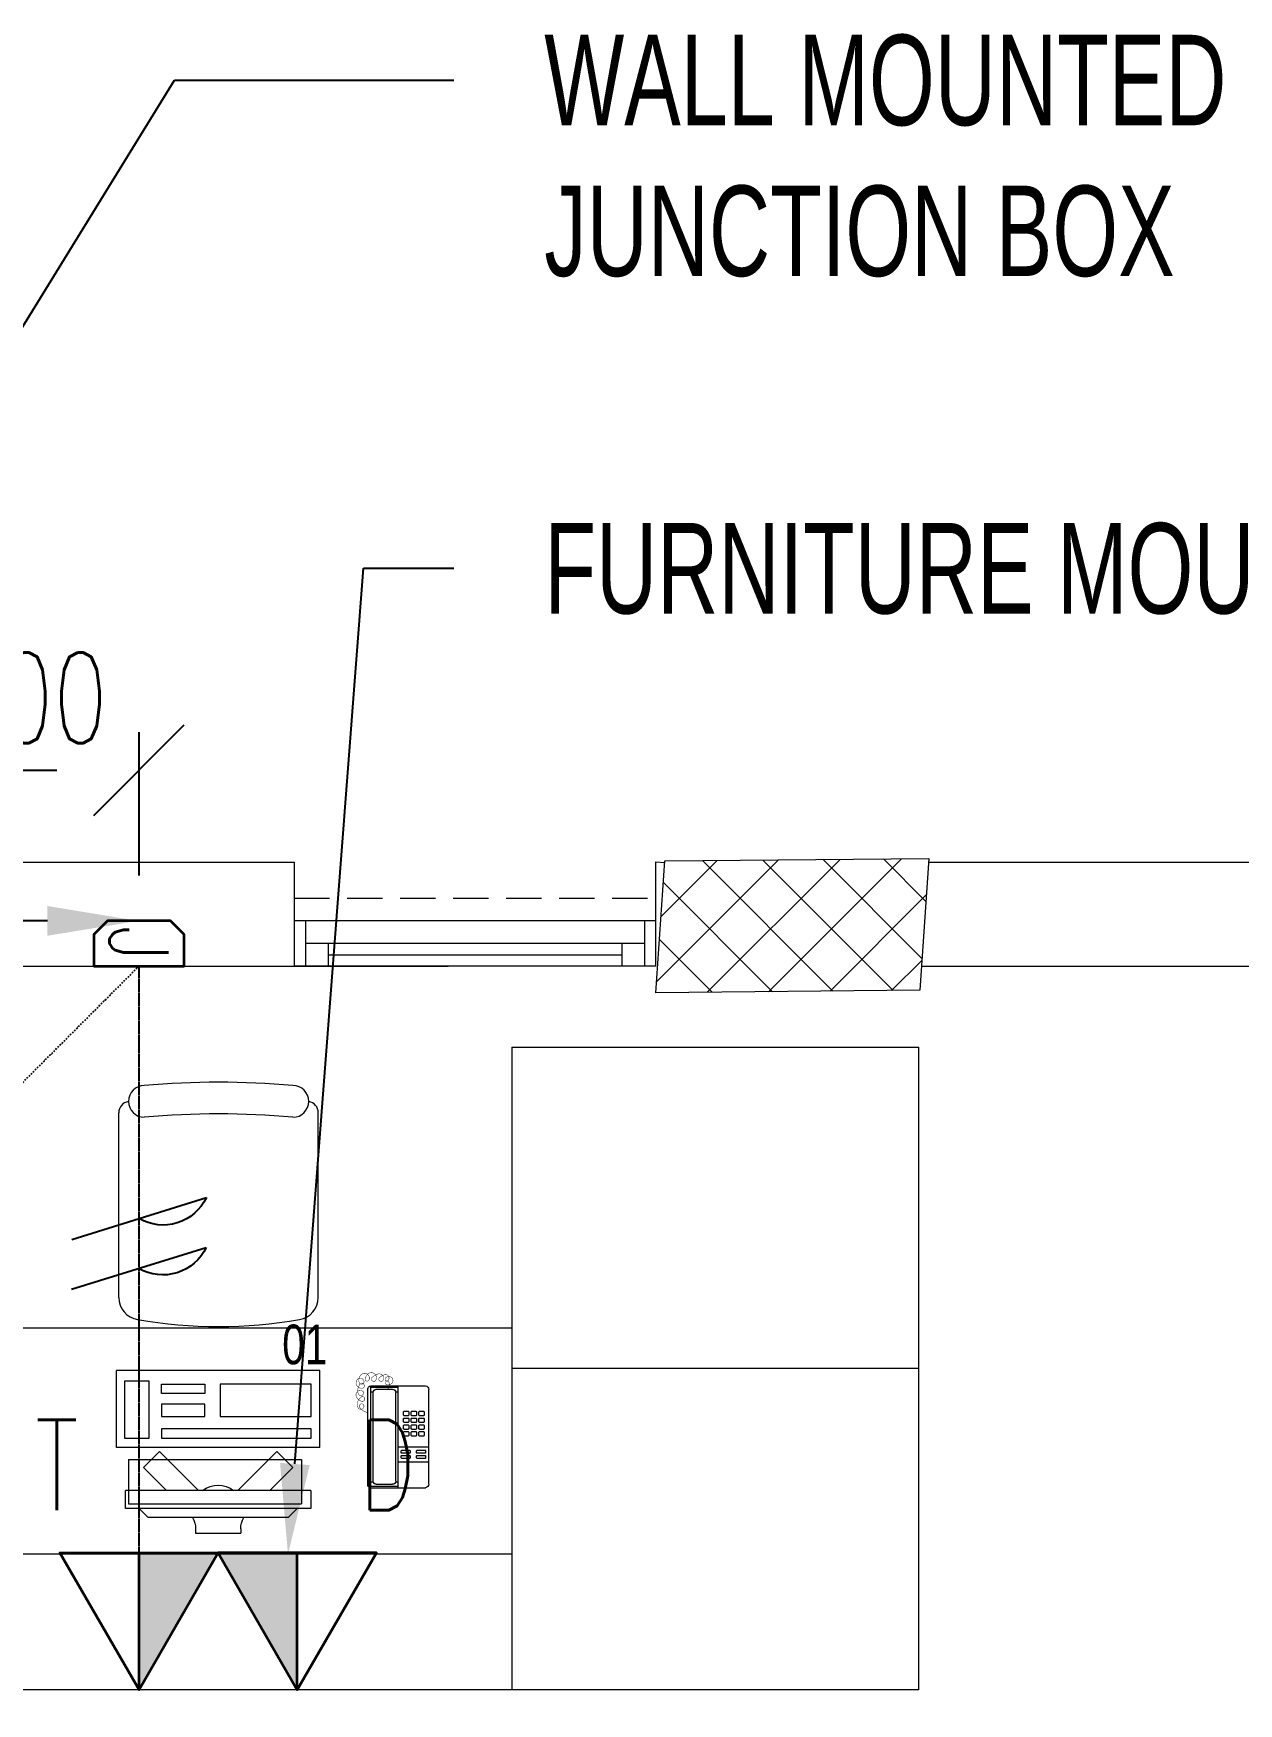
# Model space of a CAD drawing. Header units: inches. Extents: x -12418 to 57169, y -29325 to 19878.
# Drawn here: x 39831 to 42495, y 6942 to 10635 of the extents above; entities that cross this region are included whole.
import ezdxf
from ezdxf import colors
from ezdxf.entities.mleader import LeaderData, LeaderLine
from ezdxf.enums import TextEntityAlignment as Align
from ezdxf.math import Vec2, Vec3

# ---------------------------------------------------------------- set-up
doc = ezdxf.new("R2010")
doc.units = ezdxf.units.IN
doc.header["$LTSCALE"] = 25
doc.header["$MEASUREMENT"] = 0
for name, pattern in [('00-Ground Floor$0$HIDDEN2', [0.1875, 0.125, -0.0625]), ('DASHDOT', [25.4, 12.7, -6.35, 0, -6.35]), ('HIDDEN', [9.525, 6.35, -3.175])]:
    doc.linetypes.add(name, pattern=pattern)
doc.layers.get('0').update_dxf_attribs({"color": 8})
doc.layers.get('Defpoints').update_dxf_attribs({"color": 8})
doc.layers.add('0 @ 50', color=8, linetype='Continuous')
doc.layers.add('T-WIRE', color=140, linetype='Continuous')
for name, color, linetype, lineweight in [('00-Ground Floor$0$72_EGR_EQP_TAG', 142, 'Continuous', 5), ('00-Ground Floor$0$Aluminum', 251, 'Continuous', 5), ('00-Ground Floor$0$C-HYDR-CTCH', 251, 'Continuous', 5), ('00-Ground Floor$0$Hatch', 254, 'Continuous', 5), ('00-Ground Floor$0$LOADING', 253, 'Continuous', 5), ('00-Ground Floor$0$Proj', 251, 'Continuous', 5), ('00-Ground Floor$0$Walls', 251, 'Continuous', 5), ('E-LITE-CLNG-CNDT', 6, 'DASHDOT', 35), ('T-DATA-CLNG-COND', 51, 'DASHDOT', 25), ('T-DATA-DEVC-TYPE', 2, 'Continuous', 25), ('T-DATA-DIM', 251, 'DASHDOT', 25), ('T-DATA-DIM @ 100', 251, 'DASHDOT', 25), ('T-DATA-FLOR-COND', 40, 'HIDDEN', 25), ('T-DATA-TEXT @ 100', 2, 'Continuous', 25), ('T-DATA-WALL @ 100', 33, 'Continuous', 35)]:
    doc.layers.add(name, color=color, linetype=linetype, lineweight=lineweight)
doc.styles.add('00-Ground Floor$0$X3G_ENTITY_257CFD', font='swisscl.ttf', dxfattribs={"height": 200})
doc.styles.add('DC_Elc_Romans', font='elc_romans.shx', dxfattribs={"width": 0.7})
doc.styles.add('DC_Simplex', font='SIMPLEX.shx', dxfattribs={"width": 0.7})
doc.dimstyles.new('DevCad-MM', dxfattribs={"dimscale": 0.01, "dimtxt": 2, "dimasz": 2, "dimexe": 1, "dimexo": 1, "dimgap": 0.6, "dimtad": 1, "dimdec": 0, "dimrnd": 10, "dimzin": 1, "dimdsep": 46, "dimtxsty": 'DC_Simplex', "dimblk1": 'OBLIQUE', "dimblk2": 'OBLIQUE', "dimsah": 1, "dimcen": 3, "dimclrd": 256, "dimclre": 256, "dimclrt": 45, "dimadec": 0, "dimazin": 0, "dimtfac": 1, "dimtdec": 0, "dimtix": 1, "dimtmove": 2, "dimatfit": 2, "dimldrblk": 'OBLIQUE', "dimfxl": 1, "dimtolj": 1, "dimtzin": 0, "dimarcsym": 0})

# ---------------------------------------------------------------- blocks, each defined once
blk = doc.blocks.new('00-Ground Floor$0$DM20079-P')
at = {"color": 0}
for p, q in [((-0.0616, 0.225), (0.0594, 0.225)), ((-0.0616, 0.225), (-0.0616, 0)), ((-0.0616, 0.222), (-0.0016, 0.222)), ((-0.0016, 0.225), (-0.0016, 0)), ((-0.0686, 0.217), (-0.0686, 0.008)), ((-0.0616, 0.212), (-0.0565, 0.212)), ((-0.0566, 0.2105), (-0.0566, 0.0145)), ((-0.0496, 0.2175), (-0.0136, 0.2175)), ((-0.0068, 0.212), (-0.0016, 0.212)), ((-0.0066, 0.2105), (-0.0066, 0.0145)), ((0.0664, 0.217), (0.0664, 0.008)), ((-0.0016, 0.1675), (0.0664, 0.1675)), ((-0.0016, 0.135), (0.0664, 0.135)), ((-0.0616, 0.013), (-0.0565, 0.013)), ((-0.0616, 0.003), (-0.0016, 0.003)), ((-0.0594, 0), (0.0594, 0)), ((-0.0496, 0.0075), (-0.0136, 0.0075)), ((-0.0068, 0.013), (-0.0016, 0.013))]:
    blk.add_line(p, q, dxfattribs=at)
for points in [[(0.0074, 0.1605, 0.414214), (0.0054, 0.1585), (0.0054, 0.1555, 0.414214), (0.0074, 0.1535), (0.0234, 0.1535, 0.414214), (0.0254, 0.1555), (0.0254, 0.1585, 0.414214), (0.0234, 0.1605)], [(0.0234, 0.142, 0.414214), (0.0254, 0.144), (0.0254, 0.147, 0.414214), (0.0234, 0.149), (0.0074, 0.149, 0.414214), (0.0054, 0.147), (0.0054, 0.144, 0.414214), (0.0074, 0.142)], [(0.0574, 0.1535, 0.414214), (0.0594, 0.1555), (0.0594, 0.1585, 0.414214), (0.0574, 0.1605), (0.0414, 0.1605, 0.414214), (0.0394, 0.1585), (0.0394, 0.1555, 0.414214), (0.0414, 0.1535)], [(0.0574, 0.142, 0.414214), (0.0594, 0.144), (0.0594, 0.147, 0.414214), (0.0574, 0.149), (0.0414, 0.149, 0.414214), (0.0394, 0.147), (0.0394, 0.144, 0.414214), (0.0414, 0.142)], [(0.0104, 0.103, 0.414214), (0.0124, 0.101), (0.0204, 0.101, 0.414214), (0.0224, 0.103), (0.0224, 0.109, 0.414214), (0.0204, 0.111), (0.0124, 0.111, 0.414214), (0.0104, 0.109)], [(0.0274, 0.103, 0.414214), (0.0294, 0.101), (0.0374, 0.101, 0.414214), (0.0394, 0.103), (0.0394, 0.109, 0.414214), (0.0374, 0.111), (0.0294, 0.111, 0.414214), (0.0274, 0.109)], [(0.0444, 0.103, 0.414214), (0.0464, 0.101), (0.0544, 0.101, 0.414214), (0.0564, 0.103), (0.0564, 0.109, 0.414214), (0.0544, 0.111), (0.0464, 0.111, 0.414214), (0.0444, 0.109)], [(0.0104, 0.088, 0.414214), (0.0124, 0.086), (0.0204, 0.086, 0.414214), (0.0224, 0.088), (0.0224, 0.094, 0.414214), (0.0204, 0.096), (0.0124, 0.096, 0.414214), (0.0104, 0.094)], [(0.0104, 0.073, 0.414214), (0.0124, 0.071), (0.0204, 0.071, 0.414214), (0.0224, 0.073), (0.0224, 0.079, 0.414214), (0.0204, 0.081), (0.0124, 0.081, 0.414214), (0.0104, 0.079)], [(0.0274, 0.088, 0.414214), (0.0294, 0.086), (0.0374, 0.086, 0.414214), (0.0394, 0.088), (0.0394, 0.094, 0.414214), (0.0374, 0.096), (0.0294, 0.096, 0.414214), (0.0274, 0.094)], [(0.0274, 0.073, 0.414214), (0.0294, 0.071), (0.0374, 0.071, 0.414214), (0.0394, 0.073), (0.0394, 0.079, 0.414214), (0.0374, 0.081), (0.0294, 0.081, 0.414214), (0.0274, 0.079)], [(0.0444, 0.088, 0.414214), (0.0464, 0.086), (0.0544, 0.086, 0.414214), (0.0564, 0.088), (0.0564, 0.094, 0.414214), (0.0544, 0.096), (0.0464, 0.096, 0.414214), (0.0444, 0.094)], [(0.0444, 0.073, 0.414214), (0.0464, 0.071), (0.0544, 0.071, 0.414214), (0.0564, 0.073), (0.0564, 0.079, 0.414214), (0.0544, 0.081), (0.0464, 0.081, 0.414214), (0.0444, 0.079)], [(0.0104, 0.058, 0.414214), (0.0124, 0.056), (0.0204, 0.056, 0.414214), (0.0224, 0.058), (0.0224, 0.064, 0.414214), (0.0204, 0.066), (0.0124, 0.066, 0.414214), (0.0104, 0.064)], [(0.0274, 0.058, 0.414214), (0.0294, 0.056), (0.0374, 0.056, 0.414214), (0.0394, 0.058), (0.0394, 0.064, 0.414214), (0.0374, 0.066), (0.0294, 0.066, 0.414214), (0.0274, 0.064)], [(0.0444, 0.058, 0.414214), (0.0464, 0.056), (0.0544, 0.056, 0.414214), (0.0564, 0.058), (0.0564, 0.064, 0.414214), (0.0544, 0.066), (0.0464, 0.066, 0.414214), (0.0444, 0.064)]]:
    blk.add_lwpolyline(points, format="xyb", close=True, dxfattribs=at)
at = {"color": 0, "const_width": 0.001}
blk.add_lwpolyline([(-0.0686, 0.059, 0.184574), (-0.0861, 0.0478, 1.44364), (-0.0769, 0.0452, 0.837915), (-0.0907, 0.0465, 0.30536), (-0.0835, 0.0248, 1.584726), (-0.0815, 0.034, 0.253153), (-0.094, 0.0228, 0.874198), (-0.0776, 0.0142, 0.915253), (-0.0897, 0.0168, 0.223821), (-0.0874, -0.0011, 1.703343), (-0.0796, 0.005, 0.588962), (-0.0934, -0.0114, 0.717795), (-0.0769, -0.0108, 0.983104), (-0.0875, -0.0075, 0.326362), (-0.0815, -0.0259, 0.758716), (-0.0657, -0.0134, 0.906186), (-0.0743, -0.016, 0.189488), (-0.067, -0.0272, 0.7948), (-0.0506, -0.0127, 1.223996), (-0.0585, -0.0193, 0.072149), (-0.0473, -0.0259, 0.645886), (-0.0341, -0.0134, 1.366917), (-0.042, -0.0193, 0.078415), (-0.0315, -0.0246, 0.723006), (-0.0229, -0.0127, 1.105484), (-0.0289, -0.018, 0.327892), (-0.017, -0.0193, 0.446638), (-0.0144, -0.0068, 0.327263), (-0.0269, -0.0029, 1.240441), (-0.0229, -0.0094, 0.611307), (-0.0278, 0.0075)], format="xyb", dxfattribs=at)
at = {"color": 0}
for centre, radius, start, end in [((-0.0605, 0.217), 0.00813, 97.9633, 179.6649), ((0.0582, 0.217), 0.00813, 0.3351, 82.0367), ((-0.0496, 0.2105), 0.007, 90, 180), ((-0.0136, 0.2105), 0.007, 0, 90), ((-0.0605, 0.008), 0.00813, 180.3351, 277.9633), ((-0.0496, 0.0145), 0.007, 180, 270), ((-0.0136, 0.0145), 0.007, 270, 0), ((0.0582, 0.008), 0.00813, 277.9633, 359.6649)]:
    blk.add_arc(centre, radius, start, end, dxfattribs=at)
blk = doc.blocks.new('00-Ground Floor$0$GF21021-P')
for p, q in [((-0.2207, 0.4756), (-0.2207, 0.0675)), ((0.2205, 0.4756), (0.2205, 0.0675))]:
    blk.add_line(p, q)
for centre, radius, start, end in [((-0.1707, 0.4756), 0.05, 99.6329, 180), ((-0.0001, -0.5295), 1.0695, 80.3671, 99.6329), ((0.1705, 0.4756), 0.05, 0, 80.3671), ((-0.1643, 0.0425), 0.0351, 90, 270), ((0, 1.8467), 1.7767, 264.6946, 275.3053), ((0.1641, 0.0425), 0.0351, 270, 90), ((-0.1957, 0.0675), 0.025, 180, 261.4721), ((0.1955, 0.0675), 0.025, 278.5279, 0), ((0, 1.8314), 1.8314, 264.8532, 275.147)]:
    blk.add_arc(centre, radius, start, end)
blk = doc.blocks.new('00-Ground Floor$0$ITCWLS1-P')
at = {"layer": '00-Ground Floor$0$LOADING'}
for p, q in [((-0.17, 0.45), (-0.17, 0)), ((-0.17, 0.45), (0, 0.45)), ((0, 0.45), (0, 0)), ((-0.2651, 0.43, 0), (-0.3051, 0.43, 0)), ((-0.3051, 0.43, 0), (-0.3051, 0.02, 0)), ((-0.197, 0.4094), (-0.295, 0.4094)), ((-0.295, 0.0264), (-0.295, 0.4094)), ((-0.2651, 0.43, 0), (-0.2651, 0.02, 0)), ((-0.197, 0.0264), (-0.197, 0.4094)), ((-0.1496, 0.4305), (-0.1291, 0.4305)), ((-0.1291, 0.4305), (-0.1291, 0.4089)), ((-0.3251, 0.38, 0), (-0.3051, 0.4, 0)), ((-0.3251, 0.38, 0), (-0.3251, 0.07, 0)), ((-0.3503, 0.275), (-0.3596, 0.275)), ((-0.3596, 0.175), (-0.3596, 0.275)), ((-0.3503, 0.175), (-0.3596, 0.175)), ((-0.3251, 0.07, 0), (-0.3051, 0.05, 0)), ((-0.3051, 0.02, 0), (-0.2651, 0.02, 0)), ((-0.197, 0.0264), (-0.295, 0.0264)), ((-0.17, 0), (0, 0))]:
    blk.add_line(p, q, dxfattribs=at)
at = {"layer": '00-Ground Floor$0$LOADING', "extrusion": (2.48281e-10, 3.18408e-10, -1)}
for p, q in [((-0.2651, 0.3395), (-0.2144, 0.3902)), ((-0.1791, 0.3548), (-0.2144, 0.3902)), ((-0.2651, 0.2688), (-0.1791, 0.3548))]:
    blk.add_line(p, q, dxfattribs=at)
at = {"layer": '00-Ground Floor$0$LOADING', "extrusion": (2.48281e-10, -3.18408e-10, -1)}
for p, q in [((-0.2651, 0.1812), (-0.1791, 0.0952)), ((-0.2651, 0.1105), (-0.2144, 0.0598)), ((-0.1791, 0.0952), (-0.2144, 0.0598))]:
    blk.add_line(p, q, dxfattribs=at)
at = {"layer": '00-Ground Floor$0$LOADING'}
for points in [[(-0.1291, 0.4089), (-0.1291, 0.1), (-0.1496, 0.1), (-0.1496, 0.4305)], [(-0.1496, 0.1), (-0.1496, 0.1), (-0.1496, 0.1), (-0.1496, 0.1), (-0.1496, 0.1), (-0.1496, 0.1), (-0.1496, 0.1), (-0.1496, 0.1), (-0.1496, 0.1)], [(-0.1496, 0.1), (-0.1496, 0.1), (-0.1496, 0.1), (-0.1496, 0.1), (-0.1496, 0.1), (-0.1496, 0.1), (-0.1496, 0.1), (-0.1496, 0.1), (-0.1496, 0.1), (-0.1496, 0.1), (-0.1496, 0.1), (-0.1496, 0.1), (-0.1496, 0.1), (-0.1496, 0.1), (-0.1496, 0.1), (-0.1496, 0.1), (-0.1496, 0.1), (-0.1496, 0.1)], [(-0.1496, 0.1), (-0.1496, 0.1), (-0.1496, 0.1), (-0.1496, 0.1), (-0.1496, 0.1), (-0.1496, 0.1), (-0.1496, 0.1), (-0.1496, 0.1), (-0.1496, 0.1), (-0.1496, 0.1)], [(-0.1496, 0.1), (-0.1496, 0.1), (-0.1496, 0.1), (-0.1496, 0.1), (-0.1496, 0.1), (-0.1496, 0.1), (-0.1496, 0.1)], [(-0.1496, 0.1), (-0.1496, 0.1), (-0.1496, 0.1), (-0.1496, 0.1), (-0.1496, 0.1), (-0.1496, 0.1), (-0.1496, 0.1), (-0.1496, 0.1), (-0.1496, 0.1), (-0.1496, 0.1)], [(-0.1496, 0.1), (-0.1496, 0.1), (-0.1496, 0.1), (-0.1496, 0.1), (-0.1496, 0.1), (-0.1496, 0.1), (-0.1496, 0.1), (-0.1496, 0.1), (-0.1496, 0.1), (-0.1496, 0.1), (-0.1496, 0.1), (-0.1496, 0.1), (-0.1496, 0.1), (-0.1496, 0.1), (-0.1496, 0.1)], [(-0.1496, 0.1), (-0.1496, 0.1), (-0.1496, 0.1), (-0.1496, 0.1), (-0.1496, 0.1), (-0.1496, 0.1), (-0.1496, 0.1), (-0.1496, 0.1), (-0.1496, 0.1), (-0.1496, 0.1)], [(-0.1496, 0.1), (-0.1496, 0.1), (-0.1496, 0.1), (-0.1496, 0.1), (-0.1496, 0.1), (-0.1496, 0.1), (-0.1496, 0.1), (-0.1496, 0.1), (-0.1496, 0.1), (-0.1496, 0.1)], [(-0.1496, 0.1), (-0.1496, 0.1), (-0.1496, 0.1), (-0.1496, 0.1), (-0.1496, 0.1), (-0.1496, 0.1), (-0.1496, 0.1), (-0.1496, 0.1), (-0.1496, 0.1), (-0.1496, 0.1), (-0.1496, 0.1), (-0.1496, 0.1), (-0.1496, 0.1), (-0.1496, 0.1), (-0.1496, 0.1), (-0.1496, 0.1), (-0.1496, 0.1), (-0.1496, 0.1), (-0.1496, 0.1), (-0.1496, 0.1), (-0.1496, 0.1), (-0.1496, 0.1), (-0.1496, 0.1), (-0.1496, 0.1), (-0.1496, 0.1), (-0.1496, 0.1), (-0.1496, 0.1), (-0.1496, 0.1), (-0.1496, 0.1), (-0.1496, 0.1), (-0.1496, 0.1), (-0.1496, 0.1), (-0.1496, 0.1), (-0.1496, 0.1), (-0.1496, 0.1), (-0.1496, 0.1), (-0.1496, 0.1), (-0.1496, 0.1), (-0.1496, 0.1), (-0.1496, 0.1), (-0.1496, 0.1), (-0.1496, 0.1), (-0.1496, 0.1), (-0.1496, 0.1), (-0.1496, 0.1), (-0.1496, 0.1), (-0.1496, 0.1), (-0.1496, 0.1), (-0.1496, 0.1), (-0.1496, 0.1), (-0.1496, 0.1), (-0.1496, 0.1), (-0.1496, 0.1), (-0.1496, 0.1)], [(-0.1496, 0.1), (-0.1496, 0.1), (-0.1496, 0.1), (-0.1496, 0.1), (-0.1496, 0.1), (-0.1496, 0.1), (-0.1496, 0.1), (-0.1496, 0.1), (-0.1496, 0.1), (-0.1496, 0.1), (-0.1496, 0.1), (-0.1496, 0.1), (-0.1496, 0.1), (-0.1496, 0.1), (-0.1496, 0.1), (-0.1496, 0.1), (-0.1496, 0.1), (-0.1496, 0.1), (-0.1496, 0.1), (-0.1496, 0.1), (-0.1496, 0.1), (-0.1496, 0.1), (-0.1496, 0.1), (-0.1496, 0.1), (-0.1496, 0.1), (-0.1496, 0.1), (-0.1496, 0.1), (-0.1496, 0.1), (-0.1496, 0.1), (-0.1496, 0.1), (-0.1496, 0.1), (-0.1496, 0.1), (-0.1496, 0.1), (-0.1496, 0.1), (-0.1496, 0.1), (-0.1496, 0.1), (-0.1496, 0.1), (-0.1496, 0.1), (-0.1496, 0.1), (-0.1496, 0.1), (-0.1496, 0.1), (-0.1496, 0.1), (-0.1496, 0.1), (-0.1496, 0.1), (-0.1496, 0.1), (-0.1496, 0.1), (-0.1496, 0.1), (-0.1496, 0.1), (-0.1496, 0.1), (-0.1496, 0.1), (-0.1496, 0.1), (-0.1496, 0.1), (-0.1496, 0.1), (-0.1496, 0.1), (-0.1496, 0.1), (-0.1496, 0.1), (-0.1496, 0.1), (-0.1496, 0.1), (-0.1496, 0.1), (-0.1496, 0.1), (-0.1496, 0.1), (-0.1496, 0.1), (-0.1496, 0.1), (-0.1496, 0.1), (-0.1496, 0.1), (-0.1496, 0.1), (-0.1496, 0.1), (-0.1496, 0.1), (-0.1496, 0.1), (-0.1496, 0.1), (-0.1496, 0.1), (-0.1496, 0.1), (-0.1496, 0.1), (-0.1496, 0.1), (-0.1496, 0.1), (-0.1496, 0.1), (-0.1496, 0.1), (-0.1496, 0.1), (-0.1496, 0.1), (-0.1496, 0.1), (-0.1496, 0.1), (-0.1496, 0.1), (-0.1496, 0.1), (-0.1496, 0.1), (-0.1496, 0.1), (-0.1496, 0.1), (-0.1496, 0.1), (-0.1496, 0.1), (-0.1496, 0.1)], [(-0.1496, 0.1), (-0.1496, 0.1), (-0.1496, 0.1), (-0.1496, 0.1), (-0.1496, 0.1), (-0.1496, 0.1), (-0.1496, 0.1), (-0.1496, 0.1), (-0.1496, 0.1), (-0.1496, 0.1), (-0.1496, 0.1), (-0.1496, 0.1)], [(-0.1496, 0.1), (-0.1496, 0.1), (-0.1496, 0.1), (-0.1496, 0.1), (-0.1496, 0.1), (-0.1496, 0.1), (-0.1496, 0.1)], [(-0.1496, 0.1), (-0.1496, 0.1), (-0.1496, 0.1), (-0.1496, 0.1), (-0.1496, 0.1), (-0.1496, 0.1), (-0.1496, 0.1), (-0.1496, 0.1), (-0.1496, 0.1), (-0.1496, 0.1), (-0.1496, 0.1), (-0.1496, 0.1), (-0.1496, 0.1), (-0.1496, 0.1), (-0.1496, 0.1), (-0.1496, 0.1), (-0.1496, 0.1)], [(-0.1496, 0.1), (-0.1496, 0.1), (-0.1496, 0.1), (-0.1496, 0.1), (-0.1496, 0.1), (-0.1496, 0.1), (-0.1496, 0.1), (-0.1496, 0.1), (-0.1496, 0.1), (-0.1496, 0.1), (-0.1496, 0.1), (-0.1496, 0.1), (-0.1496, 0.1), (-0.1496, 0.1), (-0.1496, 0.1), (-0.1496, 0.1), (-0.1496, 0.1), (-0.1496, 0.1), (-0.1496, 0.1), (-0.1496, 0.1), (-0.1496, 0.1), (-0.1496, 0.1), (-0.1496, 0.1), (-0.1496, 0.1), (-0.1496, 0.1), (-0.1496, 0.1), (-0.1496, 0.1), (-0.1496, 0.1), (-0.1496, 0.1), (-0.1496, 0.1), (-0.1496, 0.1), (-0.1496, 0.1), (-0.1496, 0.1), (-0.1496, 0.1), (-0.1496, 0.1), (-0.1496, 0.1), (-0.1496, 0.1), (-0.1496, 0.1), (-0.1496, 0.1), (-0.1496, 0.1), (-0.1496, 0.1), (-0.1496, 0.1), (-0.1496, 0.1), (-0.1496, 0.1), (-0.1496, 0.1), (-0.1496, 0.1), (-0.1496, 0.1), (-0.1496, 0.1), (-0.1496, 0.1), (-0.1496, 0.1), (-0.1496, 0.1), (-0.1496, 0.1), (-0.1496, 0.1), (-0.1496, 0.1), (-0.1496, 0.1), (-0.1496, 0.1), (-0.1496, 0.1), (-0.1496, 0.1), (-0.1496, 0.1), (-0.1496, 0.1), (-0.1496, 0.1), (-0.1496, 0.1), (-0.1496, 0.1), (-0.1496, 0.1), (-0.1496, 0.1), (-0.1496, 0.1), (-0.1496, 0.1), (-0.1496, 0.1), (-0.1496, 0.1), (-0.1496, 0.1), (-0.1496, 0.1), (-0.1496, 0.1), (-0.1496, 0.1), (-0.1496, 0.1), (-0.1496, 0.1), (-0.1496, 0.1), (-0.1496, 0.1), (-0.1496, 0.1), (-0.1496, 0.1), (-0.1496, 0.1), (-0.1496, 0.1), (-0.1496, 0.1), (-0.1496, 0.1), (-0.1496, 0.1), (-0.1496, 0.1), (-0.1496, 0.1), (-0.1496, 0.1), (-0.1496, 0.1), (-0.1496, 0.1), (-0.1496, 0.1), (-0.1496, 0.1), (-0.1496, 0.1), (-0.1496, 0.1), (-0.1496, 0.1), (-0.1496, 0.1), (-0.1496, 0.1), (-0.1496, 0.1), (-0.1496, 0.1), (-0.1496, 0.1), (-0.1496, 0.1), (-0.1496, 0.1), (-0.1496, 0.1), (-0.1496, 0.1), (-0.1496, 0.1), (-0.1496, 0.1), (-0.1496, 0.1), (-0.1496, 0.1), (-0.1496, 0.1), (-0.1496, 0.1), (-0.1496, 0.1), (-0.1496, 0.1)], [(-0.1496, 0.1), (-0.1496, 0.1), (-0.1496, 0.1), (-0.1496, 0.1), (-0.1496, 0.1), (-0.1496, 0.1), (-0.1496, 0.1), (-0.1496, 0.1)]]:
    blk.add_lwpolyline(points, dxfattribs=at)
for points in [[(-0.1019, 0.4305), (-0.0304, 0.4305), (-0.0304, 0.2294), (-0.1019, 0.2294)], [(-0.1019, 0.1954), (-0.0747, 0.1954), (-0.0747, 0.1), (-0.1019, 0.1)], [(-0.0304, 0.1954), (-0.0508, 0.1954), (-0.0508, 0.1), (-0.0304, 0.1)], [(-0.1496, 0.1), (-0.1496, 0.1), (-0.1496, 0.1), (-0.1496, 0.1), (-0.1496, 0.1), (-0.1496, 0.1), (-0.1496, 0.1), (-0.1496, 0.1), (-0.1496, 0.1), (-0.1496, 0.1), (-0.1496, 0.1), (-0.1496, 0.1), (-0.1496, 0.1), (-0.1496, 0.1), (-0.1496, 0.1), (-0.1496, 0.1), (-0.1496, 0.1), (-0.1496, 0.1), (-0.1496, 0.1), (-0.1496, 0.1), (-0.1496, 0.1), (-0.1496, 0.1), (-0.1496, 0.1), (-0.1496, 0.1), (-0.1496, 0.1), (-0.1496, 0.1), (-0.1496, 0.1), (-0.1496, 0.1), (-0.1496, 0.1), (-0.1496, 0.1), (-0.1496, 0.1), (-0.1496, 0.1), (-0.1496, 0.1), (-0.1496, 0.1), (-0.1496, 0.1), (-0.1496, 0.1), (-0.1496, 0.1), (-0.1496, 0.1), (-0.1496, 0.1), (-0.1496, 0.1), (-0.1496, 0.1), (-0.1496, 0.1), (-0.1496, 0.1), (-0.1496, 0.1), (-0.1496, 0.1), (-0.1496, 0.1), (-0.1496, 0.1), (-0.1496, 0.1), (-0.1496, 0.1), (-0.1496, 0.1), (-0.1496, 0.1), (-0.1496, 0.1), (-0.1496, 0.1), (-0.1496, 0.1), (-0.1496, 0.1), (-0.1496, 0.1), (-0.1496, 0.1), (-0.1496, 0.1), (-0.1496, 0.1), (-0.1496, 0.1), (-0.1496, 0.1), (-0.1496, 0.1), (-0.1496, 0.1), (-0.1496, 0.1), (-0.1496, 0.1), (-0.1496, 0.1), (-0.1496, 0.1), (-0.1496, 0.1), (-0.1496, 0.1), (-0.1496, 0.1), (-0.1496, 0.1), (-0.1496, 0.1), (-0.1496, 0.1), (-0.1496, 0.1), (-0.1496, 0.1), (-0.1496, 0.1), (-0.1496, 0.1), (-0.1496, 0.1), (-0.1496, 0.1), (-0.1496, 0.1), (-0.1496, 0.1), (-0.1496, 0.1), (-0.1496, 0.1), (-0.1496, 0.1), (-0.1496, 0.1), (-0.1496, 0.1), (-0.1496, 0.1), (-0.1496, 0.1), (-0.1496, 0.1), (-0.1496, 0.1), (-0.1496, 0.1), (-0.1496, 0.1), (-0.1496, 0.1), (-0.1496, 0.1), (-0.1496, 0.1), (-0.1496, 0.1), (-0.1496, 0.1), (-0.1496, 0.1), (-0.1496, 0.1), (-0.1496, 0.1), (-0.1496, 0.1), (-0.1496, 0.1), (-0.1496, 0.1), (-0.1496, 0.1), (-0.1496, 0.1), (-0.1496, 0.1), (-0.1496, 0.1), (-0.1496, 0.1), (-0.1496, 0.1), (-0.1496, 0.1), (-0.1496, 0.1), (-0.1496, 0.1), (-0.1496, 0.1), (-0.1496, 0.1), (-0.1496, 0.1), (-0.1496, 0.1), (-0.1496, 0.1), (-0.1496, 0.1), (-0.1496, 0.1), (-0.1496, 0.1), (-0.1496, 0.1), (-0.1496, 0.1), (-0.1496, 0.1), (-0.1496, 0.1), (-0.1496, 0.1), (-0.1496, 0.1), (-0.1496, 0.1), (-0.1496, 0.1), (-0.1496, 0.1), (-0.1496, 0.1), (-0.1496, 0.1), (-0.1496, 0.1), (-0.1496, 0.1), (-0.1496, 0.1), (-0.1496, 0.1), (-0.1496, 0.1), (-0.1496, 0.1), (-0.1496, 0.1), (-0.1496, 0.1), (-0.1496, 0.1), (-0.1496, 0.1), (-0.1496, 0.1), (-0.1496, 0.1), (-0.1496, 0.1), (-0.1496, 0.1), (-0.1496, 0.1), (-0.1496, 0.1), (-0.1496, 0.1), (-0.1496, 0.1), (-0.1496, 0.1), (-0.1496, 0.1), (-0.1496, 0.1), (-0.1496, 0.1), (-0.1496, 0.1), (-0.1496, 0.1), (-0.1496, 0.1), (-0.1496, 0.1), (-0.1496, 0.1), (-0.1496, 0.1), (-0.1496, 0.1), (-0.1496, 0.1), (-0.1496, 0.1), (-0.1496, 0.1), (-0.1496, 0.1), (-0.1496, 0.1), (-0.1496, 0.1), (-0.1496, 0.1), (-0.1496, 0.1), (-0.1496, 0.1), (-0.1496, 0.1), (-0.1496, 0.1), (-0.1496, 0.1), (-0.1496, 0.1), (-0.1496, 0.1), (-0.1496, 0.1), (-0.1496, 0.1), (-0.1496, 0.1), (-0.1496, 0.1), (-0.1496, 0.1), (-0.1496, 0.1), (-0.1496, 0.1), (-0.1496, 0.1), (-0.1496, 0.1), (-0.1496, 0.1), (-0.1496, 0.1), (-0.1496, 0.1), (-0.1496, 0.1), (-0.1496, 0.1), (-0.1496, 0.1), (-0.1496, 0.1), (-0.1496, 0.1), (-0.1496, 0.1), (-0.1496, 0.1), (-0.1496, 0.1), (-0.1496, 0.1), (-0.1496, 0.1), (-0.1496, 0.1), (-0.1496, 0.1), (-0.1496, 0.1), (-0.1496, 0.1), (-0.1496, 0.1), (-0.1496, 0.1), (-0.1496, 0.1), (-0.1496, 0.1), (-0.1496, 0.1), (-0.1496, 0.1), (-0.1496, 0.1), (-0.1496, 0.1), (-0.1496, 0.1), (-0.1496, 0.1), (-0.1496, 0.1), (-0.1496, 0.1), (-0.1496, 0.1), (-0.1496, 0.1), (-0.1496, 0.1), (-0.1496, 0.1), (-0.1496, 0.1), (-0.1496, 0.1), (-0.1496, 0.1), (-0.1496, 0.1), (-0.1496, 0.1), (-0.1496, 0.1), (-0.1496, 0.1), (-0.1496, 0.1), (-0.1496, 0.1), (-0.1496, 0.1), (-0.1496, 0.1), (-0.1496, 0.1), (-0.1496, 0.1), (-0.1496, 0.1), (-0.1496, 0.1), (-0.1496, 0.1), (-0.1496, 0.1), (-0.1496, 0.1), (-0.1496, 0.1), (-0.1496, 0.1), (-0.1496, 0.1), (-0.1496, 0.1), (-0.1496, 0.1), (-0.1496, 0.1), (-0.1496, 0.1), (-0.1496, 0.1), (-0.1496, 0.1), (-0.1496, 0.1), (-0.1496, 0.1), (-0.1496, 0.1), (-0.1496, 0.1), (-0.1496, 0.1), (-0.1496, 0.1), (-0.1496, 0.1), (-0.1496, 0.1), (-0.1496, 0.1), (-0.1496, 0.1), (-0.1496, 0.1), (-0.1496, 0.1), (-0.1496, 0.1), (-0.1496, 0.1), (-0.1496, 0.1), (-0.1496, 0.1), (-0.1496, 0.1), (-0.1496, 0.1), (-0.1496, 0.1), (-0.1496, 0.1), (-0.1496, 0.1), (-0.1496, 0.1), (-0.1496, 0.1), (-0.1496, 0.1), (-0.1496, 0.1), (-0.1496, 0.1), (-0.1496, 0.1), (-0.1496, 0.1), (-0.1496, 0.1), (-0.1496, 0.1), (-0.1496, 0.1), (-0.1496, 0.1), (-0.1496, 0.1), (-0.1496, 0.1)], [(-0.1496, 0.1), (-0.1496, 0.1), (-0.1496, 0.1), (-0.1496, 0.1), (-0.1496, 0.1), (-0.1496, 0.1), (-0.1496, 0.1), (-0.1496, 0.1), (-0.1496, 0.1), (-0.1496, 0.1), (-0.1496, 0.1), (-0.1496, 0.1), (-0.1496, 0.1), (-0.1496, 0.1), (-0.1496, 0.1), (-0.1496, 0.1), (-0.1496, 0.1), (-0.1496, 0.1), (-0.1496, 0.1), (-0.1496, 0.1), (-0.1496, 0.1), (-0.1496, 0.1), (-0.1496, 0.1), (-0.1496, 0.1), (-0.1496, 0.1), (-0.1496, 0.1), (-0.1496, 0.1), (-0.1496, 0.1), (-0.1496, 0.1), (-0.1496, 0.1), (-0.1496, 0.1), (-0.1496, 0.1), (-0.1496, 0.1), (-0.1496, 0.1), (-0.1496, 0.1), (-0.1496, 0.1), (-0.1496, 0.1), (-0.1496, 0.1), (-0.1496, 0.1), (-0.1496, 0.1), (-0.1496, 0.1), (-0.1496, 0.1), (-0.1496, 0.1), (-0.1496, 0.1), (-0.1496, 0.1), (-0.1496, 0.1), (-0.1496, 0.1), (-0.1496, 0.1), (-0.1496, 0.1), (-0.1496, 0.1), (-0.1496, 0.1), (-0.1496, 0.1), (-0.1496, 0.1), (-0.1496, 0.1), (-0.1496, 0.1), (-0.1496, 0.1), (-0.1496, 0.1), (-0.1496, 0.1), (-0.1496, 0.1), (-0.1496, 0.1), (-0.1496, 0.1), (-0.1496, 0.1), (-0.1496, 0.1), (-0.1496, 0.1), (-0.1496, 0.1), (-0.1496, 0.1), (-0.1496, 0.1), (-0.1496, 0.1), (-0.1496, 0.1), (-0.1496, 0.1), (-0.1496, 0.1), (-0.1496, 0.1), (-0.1496, 0.1), (-0.1496, 0.1), (-0.1496, 0.1), (-0.1496, 0.1), (-0.1496, 0.1), (-0.1496, 0.1), (-0.1496, 0.1), (-0.1496, 0.1), (-0.1496, 0.1), (-0.1496, 0.1), (-0.1496, 0.1), (-0.1496, 0.1), (-0.1496, 0.1), (-0.1496, 0.1), (-0.1496, 0.1), (-0.1496, 0.1), (-0.1496, 0.1), (-0.1496, 0.1), (-0.1496, 0.1), (-0.1496, 0.1), (-0.1496, 0.1), (-0.1496, 0.1), (-0.1496, 0.1), (-0.1496, 0.1), (-0.1496, 0.1), (-0.1496, 0.1), (-0.1496, 0.1), (-0.1496, 0.1), (-0.1496, 0.1), (-0.1496, 0.1), (-0.1496, 0.1), (-0.1496, 0.1), (-0.1496, 0.1), (-0.1496, 0.1), (-0.1496, 0.1), (-0.1496, 0.1), (-0.1496, 0.1), (-0.1496, 0.1), (-0.1496, 0.1), (-0.1496, 0.1), (-0.1496, 0.1), (-0.1496, 0.1), (-0.1496, 0.1), (-0.1496, 0.1), (-0.1496, 0.1), (-0.1496, 0.1), (-0.1496, 0.1), (-0.1496, 0.1), (-0.1496, 0.1), (-0.1496, 0.1), (-0.1496, 0.1), (-0.1496, 0.1), (-0.1496, 0.1), (-0.1496, 0.1), (-0.1496, 0.1), (-0.1496, 0.1), (-0.1496, 0.1), (-0.1496, 0.1), (-0.1496, 0.1), (-0.1496, 0.1), (-0.1496, 0.1), (-0.1496, 0.1), (-0.1496, 0.1), (-0.1496, 0.1), (-0.1496, 0.1), (-0.1496, 0.1), (-0.1496, 0.1), (-0.1496, 0.1), (-0.1496, 0.1), (-0.1496, 0.1), (-0.1496, 0.1), (-0.1496, 0.1), (-0.1496, 0.1), (-0.1496, 0.1), (-0.1496, 0.1), (-0.1496, 0.1), (-0.1496, 0.1), (-0.1496, 0.1), (-0.1496, 0.1), (-0.1496, 0.1), (-0.1496, 0.1), (-0.1496, 0.1), (-0.1496, 0.1), (-0.1496, 0.1), (-0.1496, 0.1), (-0.1496, 0.1), (-0.1496, 0.1), (-0.1496, 0.1), (-0.1496, 0.1), (-0.1496, 0.1), (-0.1496, 0.1), (-0.1496, 0.1), (-0.1496, 0.1), (-0.1496, 0.1), (-0.1496, 0.1), (-0.1496, 0.1), (-0.1496, 0.1), (-0.1496, 0.1), (-0.1496, 0.1), (-0.1496, 0.1), (-0.1496, 0.1), (-0.1496, 0.1), (-0.1496, 0.1), (-0.1496, 0.1), (-0.1496, 0.1), (-0.1496, 0.1), (-0.1496, 0.1), (-0.1496, 0.1), (-0.1496, 0.1), (-0.1496, 0.1), (-0.1496, 0.1), (-0.1496, 0.1), (-0.1496, 0.1), (-0.1496, 0.1), (-0.1496, 0.1), (-0.1496, 0.1), (-0.1496, 0.1), (-0.1496, 0.1), (-0.1496, 0.1), (-0.1496, 0.1), (-0.1496, 0.1), (-0.1496, 0.1), (-0.1496, 0.1), (-0.1496, 0.1), (-0.1496, 0.1), (-0.1496, 0.1), (-0.1496, 0.1), (-0.1496, 0.1), (-0.1496, 0.1), (-0.1496, 0.1), (-0.1496, 0.1), (-0.1496, 0.1), (-0.1496, 0.1), (-0.1496, 0.1), (-0.1496, 0.1), (-0.1496, 0.1), (-0.1496, 0.1), (-0.1496, 0.1), (-0.1496, 0.1), (-0.1496, 0.1), (-0.1496, 0.1), (-0.1496, 0.1)], [(-0.1496, 0.1), (-0.1496, 0.1), (-0.1496, 0.1), (-0.1496, 0.1), (-0.1496, 0.1), (-0.1496, 0.1), (-0.1496, 0.1), (-0.1496, 0.1), (-0.1496, 0.1), (-0.1496, 0.1), (-0.1496, 0.1), (-0.1496, 0.1), (-0.1496, 0.1), (-0.1496, 0.1), (-0.1496, 0.1), (-0.1496, 0.1), (-0.1496, 0.1), (-0.1496, 0.1), (-0.1496, 0.1), (-0.1496, 0.1), (-0.1496, 0.1), (-0.1496, 0.1), (-0.1496, 0.1), (-0.1496, 0.1), (-0.1496, 0.1), (-0.1496, 0.1), (-0.1496, 0.1), (-0.1496, 0.1), (-0.1496, 0.1), (-0.1496, 0.1), (-0.1496, 0.1), (-0.1496, 0.1), (-0.1496, 0.1), (-0.1496, 0.1), (-0.1496, 0.1), (-0.1496, 0.1), (-0.1496, 0.1), (-0.1496, 0.1), (-0.1496, 0.1), (-0.1496, 0.1), (-0.1496, 0.1), (-0.1496, 0.1), (-0.1496, 0.1), (-0.1496, 0.1), (-0.1496, 0.1), (-0.1496, 0.1), (-0.1496, 0.1), (-0.1496, 0.1), (-0.1496, 0.1), (-0.1496, 0.1), (-0.1496, 0.1), (-0.1496, 0.1), (-0.1496, 0.1), (-0.1496, 0.1), (-0.1496, 0.1), (-0.1496, 0.1), (-0.1496, 0.1), (-0.1496, 0.1), (-0.1496, 0.1), (-0.1496, 0.1), (-0.1496, 0.1), (-0.1496, 0.1), (-0.1496, 0.1), (-0.1496, 0.1), (-0.1496, 0.1), (-0.1496, 0.1), (-0.1496, 0.1), (-0.1496, 0.1), (-0.1496, 0.1), (-0.1496, 0.1), (-0.1496, 0.1), (-0.1496, 0.1), (-0.1496, 0.1), (-0.1496, 0.1), (-0.1496, 0.1), (-0.1496, 0.1), (-0.1496, 0.1), (-0.1496, 0.1), (-0.1496, 0.1), (-0.1496, 0.1), (-0.1496, 0.1), (-0.1496, 0.1), (-0.1496, 0.1), (-0.1496, 0.1), (-0.1496, 0.1), (-0.1496, 0.1), (-0.1496, 0.1), (-0.1496, 0.1), (-0.1496, 0.1), (-0.1496, 0.1), (-0.1496, 0.1), (-0.1496, 0.1), (-0.1496, 0.1), (-0.1496, 0.1), (-0.1496, 0.1), (-0.1496, 0.1), (-0.1496, 0.1), (-0.1496, 0.1), (-0.1496, 0.1), (-0.1496, 0.1), (-0.1496, 0.1), (-0.1496, 0.1), (-0.1496, 0.1), (-0.1496, 0.1), (-0.1496, 0.1), (-0.1496, 0.1), (-0.1496, 0.1), (-0.1496, 0.1), (-0.1496, 0.1), (-0.1496, 0.1), (-0.1496, 0.1), (-0.1496, 0.1), (-0.1496, 0.1), (-0.1496, 0.1), (-0.1496, 0.1), (-0.1496, 0.1), (-0.1496, 0.1), (-0.1496, 0.1), (-0.1496, 0.1), (-0.1496, 0.1), (-0.1496, 0.1), (-0.1496, 0.1), (-0.1496, 0.1), (-0.1496, 0.1), (-0.1496, 0.1), (-0.1496, 0.1), (-0.1496, 0.1), (-0.1496, 0.1), (-0.1496, 0.1), (-0.1496, 0.1), (-0.1496, 0.1), (-0.1496, 0.1), (-0.1496, 0.1), (-0.1496, 0.1), (-0.1496, 0.1), (-0.1496, 0.1), (-0.1496, 0.1), (-0.1496, 0.1), (-0.1496, 0.1), (-0.1496, 0.1), (-0.1496, 0.1), (-0.1496, 0.1), (-0.1496, 0.1), (-0.1496, 0.1), (-0.1496, 0.1), (-0.1496, 0.1), (-0.1496, 0.1), (-0.1496, 0.1), (-0.1496, 0.1), (-0.1496, 0.1), (-0.1496, 0.1), (-0.1496, 0.1), (-0.1496, 0.1), (-0.1496, 0.1), (-0.1496, 0.1), (-0.1496, 0.1), (-0.1496, 0.1), (-0.1496, 0.1), (-0.1496, 0.1), (-0.1496, 0.1), (-0.1496, 0.1), (-0.1496, 0.1), (-0.1496, 0.1), (-0.1496, 0.1), (-0.1496, 0.1), (-0.1496, 0.1), (-0.1496, 0.1), (-0.1496, 0.1), (-0.1496, 0.1), (-0.1496, 0.1), (-0.1496, 0.1), (-0.1496, 0.1), (-0.1496, 0.1), (-0.1496, 0.1), (-0.1496, 0.1), (-0.1496, 0.1), (-0.1496, 0.1), (-0.1496, 0.1), (-0.1496, 0.1), (-0.1496, 0.1), (-0.1496, 0.1), (-0.1496, 0.1), (-0.1496, 0.1), (-0.1496, 0.1), (-0.1496, 0.1), (-0.1496, 0.1), (-0.1496, 0.1), (-0.1496, 0.1), (-0.1496, 0.1), (-0.1496, 0.1), (-0.1496, 0.1), (-0.1496, 0.1), (-0.1496, 0.1), (-0.1496, 0.1), (-0.1496, 0.1), (-0.1496, 0.1), (-0.1496, 0.1), (-0.1496, 0.1), (-0.1496, 0.1), (-0.1496, 0.1), (-0.1496, 0.1), (-0.1496, 0.1), (-0.1496, 0.1), (-0.1496, 0.1), (-0.1496, 0.1), (-0.1496, 0.1), (-0.1496, 0.1), (-0.1496, 0.1), (-0.1496, 0.1), (-0.1496, 0.1), (-0.1496, 0.1), (-0.1496, 0.1), (-0.1496, 0.1), (-0.1496, 0.1), (-0.1496, 0.1), (-0.1496, 0.1), (-0.1496, 0.1), (-0.1496, 0.1), (-0.1496, 0.1)], [(-0.1496, 0.0727), (-0.0236, 0.0727), (-0.0236, 0.0182), (-0.1496, 0.0182)]]:
    blk.add_lwpolyline(points, close=True, dxfattribs=at)
for centre, radius, start, end in [((-0.3503, 0.325), 0.05, 270, 300.3093), ((-0.3089, 0.225), 0.0556, 321.9431, 38.0569), ((-0.3503, 0.125), 0.05, 59.6907, 90)]:
    blk.add_arc(centre, radius, start, end, dxfattribs=at)
blk = doc.blocks.new('00-Ground Floor')
at = {"layer": '00-Ground Floor$0$Hatch'}
h = blk.add_hatch(dxfattribs=at)
h.set_pattern_fill('ANSI37', color=256, scale=30)
h.set_pattern_definition([(45, (-1981.42, -13099.68), (-67.35192, 67.35192), []), (135, (-1981.42, -13099.68), (-67.35192, -67.35192), [])])
h.paths.add_polyline_path([(48971.2, 8818.2), (48367.3, 8810.1), (48371.2, 8521.7), (48975.1, 8529.8)])
h.paths.add_polyline_path([(41810.5, 8810.5), (41227, 8805), (41207, 8513.7), (41790.5, 8519.1)])
h.paths.add_polyline_path([(27433.5, 8803.1), (26834.4, 8799), (26828.7, 8506), (27427.8, 8510)])
h.paths.add_polyline_path([(34618.7, 8805.3), (34017.5, 8797.8), (34009.3, 8512.1), (34610.5, 8519.6)])
h.paths.add_polyline_path([(20214.3, 8812.4), (19607.8, 8790.5), (19622.4, 8498), (20228.8, 8519.8)])
h.paths.add_polyline_path([(13477.7, 8802), (12255.7, 8825.9), (12249.3, 8529.8), (13471.3, 8505.8)])
h.paths.add_polyline_path([(13491.8, 1601.9), (12276.8, 1586.2), (12263.3, 1293.7), (13478.3, 1309.4)])
h.paths.add_polyline_path([(13465.7, -5591.3), (12262.6, -5607.3), (12256.9, -5900.3), (13460, -5884.3)])
h.paths.add_polyline_path([(13484.2, -12790), (12287.5, -12801.4), (12290.4, -13095.9), (13487, -13084.4)])
h.paths.add_polyline_path([(5849.2, -12787.9), (5245.6, -12791.6), (5256.3, -13077.1), (5859.8, -13073.4)])
h.paths.add_polyline_path([(5833.8, -5589.9), (5236.9, -5588.3), (5236.8, -5889.5), (5833.6, -5891)])
h.paths.add_polyline_path([(5843.6, 1599.7), (5224.3, 1600.9), (5213.7, 1298), (5833, 1296.7)])
h.paths.add_polyline_path([(5820.3, 8779.1), (5219.7, 8793.5), (5216, 8503.9), (5816.7, 8489.4)])
h.paths.add_polyline_path([(-1378.8, 8777.2), (-1981.4, 8799.9), (-1979.5, 8511.6), (-1376.9, 8488.9)])
h.paths.add_polyline_path([(-1371.1, -5601.1), (-1973.1, -5608.1), (-1969.7, -5899.7), (-1367.7, -5892.7)])
h.paths.add_polyline_path([(-1353.5, -12795.7), (-1951.9, -12796.7), (-1947.1, -13097.4), (-1348.7, -13096.4)])
h.paths.add_polyline_path([(20233.2, -12782.5), (19627.5, -12795.4), (19633.2, -13096.6), (20238.9, -13083.7)])
h.paths.add_polyline_path([(20226.6, -5590), (19632.3, -5607.6), (19634.4, -5904.1), (20228.7, -5886.6)])
h.paths.add_polyline_path([(20217.9, 1618), (19619, 1610.4), (19623, 1310.2), (20221.9, 1317.9)])
h.paths.add_polyline_path([(27418.3, 1602.8), (26816.3, 1607.5), (26820.6, 1315.3), (27422.5, 1310.7)])
h.paths.add_polyline_path([(27422, -5579.9), (26818.1, -5597.5), (26831.6, -5897.5), (27431.7, -5876.5)])
h.paths.add_polyline_path([(27438.1, -12795.9), (26834.3, -12789.3), (26831.9, -13075), (27435.7, -13081.6)])
h.paths.add_polyline_path([(34636.6, -12785.4), (34039.3, -12800), (34048.3, -13099.7), (34645.6, -13085.1)])
h.paths.add_polyline_path([(34629.3, -5597.1), (34028, -5595.2), (34029.2, -5892.4), (34630.4, -5894.3)])
h.paths.add_polyline_path([(34592.8, 1606.7), (34012, 1611.4), (34031.7, 1321.6), (34612.5, 1316.9)])
h.paths.add_polyline_path([(41796.2, 1606), (41198.6, 1619.8), (41200.6, 1327.8), (41798.2, 1314.1)])
h.paths.add_polyline_path([(41797.2, -5592.6), (41228.8, -5600.2), (41230.6, -5894.3), (41799, -5886.7)])
h.paths.add_polyline_path([(41834.3, -12789.7), (41229, -12792.4), (41230.4, -13096.9), (41835.6, -13094.3)])
h.paths.add_polyline_path([(49008.5, -12790.2), (48420.5, -12774.1), (48407.3, -13081.4), (48995.3, -13097.4)])
h.paths.add_polyline_path([(48992.7, -5590.8), (48389.5, -5589.7), (48387.5, -5886.2), (48990.7, -5887.3)])
at = {"layer": '00-Ground Floor$0$Aluminum'}
for p, q in [((41207, 8672.6), (40407, 8672.6)), ((40432, 8672.6), (40432, 8572.6)), ((41182, 8672.6), (41182, 8572.6)), ((41182, 8622.6), (40432, 8622.6)), ((40482, 8622.6), (40482, 8572.6)), ((41132, 8622.6), (41132, 8572.6)), ((41207, 8572.6), (40407, 8572.6)), ((40482, 8597.6), (41132, 8597.6))]:
    blk.add_line(p, q, dxfattribs=at)
at = {"layer": '00-Ground Floor$0$C-HYDR-CTCH', "flags": 128}
blk.add_lwpolyline([(41790.5, 8519.1), (41207, 8513.7), (41227, 8805), (41810.5, 8810.5), (41790.5, 8519.1)], dxfattribs=at)
at = {"layer": '00-Ground Floor$0$LOADING'}
for p, q in [((40888.4, 8393.5, 0), (40888.4, 7772.6, 0)), ((40888.4, 8393.5, 0), (41788.4, 8393.5, 0)), ((41788.4, 6972.6, 0), (41788.4, 8393.5, 0)), ((40888.4, 7772.6, 0), (38327.9, 7772.6, 0)), ((40888.4, 7772.6, 0), (40888.4, 6972.6, 0)), ((41788.4, 7683, 0), (40888.4, 7683, 0)), ((40888.4, 7272.6, 0), (38327.9, 7272.6, 0)), ((41788.4, 6972.6, 0), (38327.9, 6972.6, 0))]:
    blk.add_line(p, q, dxfattribs=at)
at = {"layer": '00-Ground Floor$0$Proj', "linetype": '00-Ground Floor$0$HIDDEN2', "ltscale": 25}
blk.add_line((40407, 8722.6), (41207, 8722.6), dxfattribs=at)
at = {"layer": '00-Ground Floor$0$Walls'}
for p, q in [((38824.4, 8802.6, 0), (40407, 8802.6)), ((40407, 8802.6), (40407, 8572.6)), ((41207, 8572.6), (41207, 8803.2)), ((41207, 8803.2), (41226.8, 8801.8)), ((41809.9, 8802.6, 0), (43417.9, 8802.6, 0)), ((38824.4, 8572.6, 0), (40747.9, 8572.6, 0)), ((41794.2, 8572.6, 0), (43417.9, 8572.6, 0))]:
    blk.add_line(p, q, dxfattribs=at)
at = {"layer": '00-Ground Floor$0$LOADING', "yscale": 1000, "zscale": 1000}
for name, p, xscale, rotation in [('00-Ground Floor$0$GF21021-P', (40239.9, 8316, 0), 1000, 180), ('00-Ground Floor$0$ITCWLS1-P', (40014.1, 7678.7, 0), -1000, 269.999999992483), ('00-Ground Floor$0$DM20079-P', (40638.4, 7644.6, 0), -1000, 179.9999934716296)]:
    blk.add_blockref(name, p, dxfattribs=dict(at, xscale=xscale, rotation=rotation))
at = {"layer": '00-Ground Floor$0$72_EGR_EQP_TAG', "insert": (40430.6, 7780, 0), "char_height": 87.47, "attachment_point": 2, "style": '00-Ground Floor$0$X3G_ENTITY_257CFD'}
blk.add_mtext('01', dxfattribs=at)
blk = doc.blocks.new('*U38')
blk.add_hatch(color=254).paths.add_polyline_path([(-1.75, -3.031), (0, -3.031), (0, 0)])
blk.add_line((0, 0), (0, -3.031))
blk.add_lwpolyline([(-1.75, -3.031), (0, 0), (1.75, -3.031)], close=True)
at = {"layer": 'T-DATA-DEVC-TYPE', "style": 'DC_Simplex', "width": 0.7, "flags": 8}
blk.add_attdef('DC_TYPE', (2.682, 5.634), '', height=2, rotation=360, dxfattribs=at)
blk = doc.blocks.new('*U109')
blk.add_lwpolyline([(-1, 0), (1, 0), (1, 0.697), (0.697, 1), (-0.697, 1), (-1, 0.697)], close=True)
at = {"style": 'DC_Simplex', "width": 0.9}
blk.add_attdef('TYPE', text='', height=1.3, rotation=270, dxfattribs=at).set_placement((0, 0.5), align=Align.MIDDLE_CENTER)
blk = doc.blocks.new('W-TEL')
blk.add_line((-66, -212.7), (66, 212.7))
blk.add_arc((130.7, 76), 151.2, 115.3301, 210.179)
blk = doc.blocks.new('*U119')
at = {"layer": 'T-WIRE', "xscale": -0.006999999999825377, "yscale": 0.006999999999970897, "zscale": 0.006999999999999999}
for p in [(0, 0), (1.102, -0.003)]:
    blk.add_blockref('W-TEL', p, dxfattribs=at)
blk = doc.blocks.new('_OBLIQUE')
at = {"color": 0, "linetype": 'ByBlock'}
blk.add_line((-0.5, -0.5), (0.5, 0.5), dxfattribs=at)
blk = doc.blocks.new('*D198')
at = {"layer": 'Defpoints', "color": 0, "transparency": 16777216}
for p in [(40064.1, 9005.8), (39565, 8672.6), (40064.1, 8672.6, 0)]:
    blk.add_point(p, dxfattribs=at)
at = {"layer": 'T-DATA-DIM', "lineweight": -2, "transparency": 16777216}
for p, q in [((39565, 8772.6), (39565, 9105.8)), ((40064.1, 8772.6), (40064.1, 9105.8)), ((39565, 9005.8), (40064.1, 9005.8))]:
    blk.add_line(p, q, dxfattribs=at)
at = {"layer": 'T-DATA-DIM', "lineweight": -2, "transparency": 16777216, "xscale": 200, "yscale": 200, "zscale": 200, "rotation": 180}
blk.add_blockref('_OBLIQUE', (39565, 9005.8), dxfattribs=at)
at = {"layer": 'T-DATA-DIM', "lineweight": -2, "transparency": 16777216, "xscale": 200, "yscale": 200, "zscale": 200}
blk.add_blockref('_OBLIQUE', (40064.1, 9005.8), dxfattribs=at)
at = {"layer": 'T-DATA-DIM', "color": 45, "transparency": 16777216, "insert": (39814.6, 9165.8), "char_height": 200, "attachment_point": 5, "style": 'DC_Simplex'}
blk.add_mtext('\\A1;500', dxfattribs=at)

msp = doc.modelspace()

# ---------------------------------------------------------------- linework, layer by layer
at = {"layer": 'T-DATA-CLNG-COND', "ltscale": 0.01, "elevation": 0}
msp.add_lwpolyline([(40064.1, 8572.6), (39665.2, 8173.6, -0.198912), (39612.2, 8151.7), (38493.5, 8151.7, 0.414214), (38418.5, 8076.7), (38418.5, 6458.2, 0.414214), (38493.5, 6383.2), (38628.9, 6383.2)], format="xyb", dxfattribs=at)
at = {"layer": 'T-DATA-FLOR-COND', "ltscale": 0.01, "elevation": 0}
msp.add_lwpolyline([(40064.1, 7275.7), (40064.1, 8572.6)], dxfattribs=at)

# ---------------------------------------------------------------- block references
at = {"layer": '0 @ 50', "xscale": 100, "yscale": 100, "zscale": 100, "rotation": 270}
msp.add_blockref('*U119', (40064.1, 8014.6, 0), dxfattribs=at)
at = {"layer": 'E-LITE-CLNG-CNDT'}
msp.add_blockref('00-Ground Floor', (0, 0), dxfattribs=at)
at = {"layer": 'T-DATA-WALL @ 100', "xscale": 100, "yscale": 100, "zscale": 100}
msp.add_blockref('*U109', (40064.1, 8572.6, 0), dxfattribs=at).add_auto_attribs({'TYPE': 'J'})
at = {"layer": 'T-DATA-WALL @ 100'}
ref = msp.add_blockref('*U38', (40064.1, 6972.6, 0), dxfattribs=dict(at, xscale=100, yscale=100, zscale=100, rotation=180))
ref.add_attrib('DC_TYPE', 'T', (39834.2, 7369.6, 0), dxfattribs={"layer": 'T-DATA-DEVC-TYPE', "height": 200, "style": 'DC_Simplex', "width": 0.7, "flags": 8})
ref = msp.add_blockref('*U38', (40414.1, 6972.6, 0), dxfattribs=dict(at, xscale=-100, yscale=100, zscale=100, rotation=180))
ref.add_attrib('DC_TYPE', 'D', (40550.7, 7369.6, 0), dxfattribs={"layer": 'T-DATA-DEVC-TYPE', "height": 200, "style": 'DC_Simplex', "width": 0.7, "flags": 8})

# ---------------------------------------------------------------- dimensions: what is measured, and where the dimension line sits
at = {"layer": 'T-DATA-DIM @ 100'}
dim = msp.add_linear_dim(base=(40064.1, 9005.8), p1=(39565, 8672.6), p2=(40064.1, 8672.6, 0), dimstyle='DevCad-MM', override={"dimscale": 100, "dimtix": 1, "dimtofl": 1, "dimtmove": 2, "dimatfit": 2}, dxfattribs=at)
dim.commit()
dim.dimension.update_dxf_attribs({"geometry": '*D198', "text_midpoint": (39814.6, 9165.8)})

# ---------------------------------------------------------------- leaders
at = {"layer": 'T-DATA-TEXT @ 100'}
ml = msp.add_multileader_mtext('Standard', dxfattribs=at)
ml.set_content('WALL MOUNTED \\PJUNCTION BOX', color=256, style='DC_Elc_Romans')
ml.set_leader_properties(color=45)
ml.build(insert=Vec2(0, 0))
ml.multileader.update_dxf_attribs({"dogleg_length": 2, "arrow_head_size": 200, "scale": 100})
ctx = ml.context
ctx.base_point, ctx.scale, ctx.char_height, ctx.arrow_head_size, ctx.landing_gap_size, ctx.plane_origin = Vec3(40760.3, 10531.5), 100, 200, 200, 200, Vec3(41578.6, 12160.3)
notes = []
notes.append((ctx, [(0, (1, 1, 0), (40142.5, 10531.5), (1, 0), 617.8, [(2, [(40061.6, 8672.6), (39565, 8672.6), (38998.2, 8672.6)], 0, [])])]))
ctx.mtext.insert, ctx.mtext.flow_direction = Vec3(40960.3, 10631.5), 5
ml = msp.add_multileader_mtext('Standard', dxfattribs=at)
ml.set_content('FURNITURE MOUNTED', color=256, style='DC_Elc_Romans')
ml.set_leader_properties(color=45)
ml.build(insert=Vec2(0, 0))
ml.multileader.update_dxf_attribs({"dogleg_length": 2, "arrow_head_size": 200, "scale": 100})
ctx = ml.context
ctx.base_point, ctx.scale, ctx.char_height, ctx.arrow_head_size, ctx.landing_gap_size, ctx.plane_origin = Vec3(40760.3, 9452.1), 100, 200, 200, 200, Vec3(42061.5, 11323.8)
notes.append((ctx, [(0, (1, 1, 0), (40560.3, 9452.1), (1, 0), 200, [(0, [(40393.5, 7272.6)], 0, [])])]))
ctx.mtext.insert, ctx.mtext.flow_direction = Vec3(40960.3, 9552.1), 5
for ctx, leaders in notes:
    for number, flags, end, landing, length, lines in leaders:
        leader = LeaderData()
        leader.index, (leader.has_last_leader_line, leader.has_dogleg_vector, leader.attachment_direction) = number, flags
        leader.last_leader_point, leader.dogleg_vector, leader.dogleg_length = Vec3(end), Vec3(landing), length
        for number, points, colour, breaks in lines:
            line = LeaderLine()
            line.index, line.vertices, line.color, line.breaks = number, Vec3.list(points), colors.encode_raw_color(colour), breaks
            leader.lines.append(line)
        ctx.leaders.append(leader)

doc.saveas('drawing.dxf')
